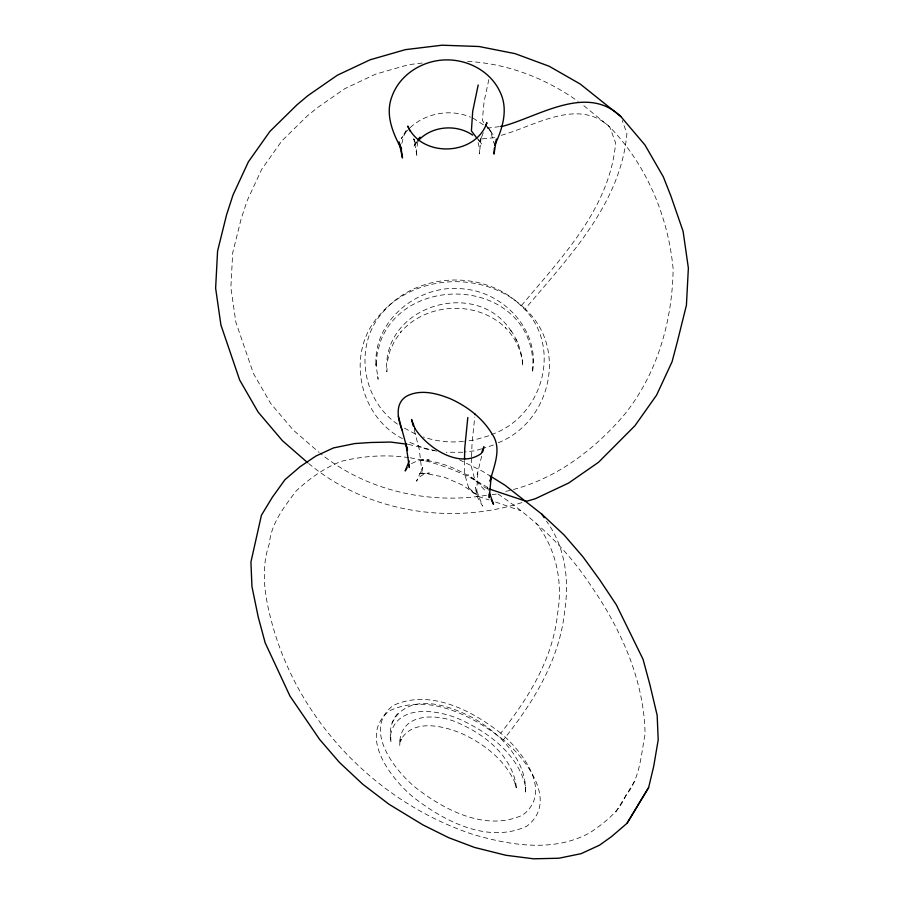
<?xml version="1.0" encoding="UTF-8"?>
<svg xmlns="http://www.w3.org/2000/svg" width="904" height="904" viewBox="0 0 904 904"><rect width="100%" height="100%" fill="white"/><g stroke="black" fill="none" stroke-linecap="round" stroke-linejoin="round"><path stroke-width="0.68" stroke-dasharray="4.52 3.39" d="M464.509 460.475L464.283 472.69L468.634 487.844L477.278 496.804L482.6 506.127L475.425 487.29L476.521 494.126L477.945 471.379L477.188 474.532L482.363 453.311M471.538 458.125L471.266 466.261L474.86 479.854L486.408 491.844M471.583 456.769L472.035 443.22L474.769 417.117M387.025 368.357L386.878 371.849C381.149 305.315 478.058 276.488 512.003 332.491M375.917 363.95C374.087 318.31 421.072 282.805 464.645 289.065C504.737 292.772 540.253 331.497 532.354 372.685L533.01 360.391L531.258 348.187L527.371 336.943C500.646 276.793 401.274 280.828 379.861 343.204L377.024 354.73L376.369 367.035L375.917 363.95L378.121 379.239L377.68 376.211M488.838 79.563L484.069 101.711L482.329 120.345L484.555 123.678M397.647 713.629C390.652 721.742 389.036 732.376 390.98 742.625L390.641 734.489L390.517 735.155C396.743 702.713 440.112 709.776 462.136 720.386C489.855 733.415 518.003 754.84 525.416 786.073L525.247 785.293L525.586 793.429C527.224 760.14 499.912 733.325 473.018 717.889C450.746 706.205 414.281 692.893 395.669 716.861M408.823 457.639C386.539 454.339 363.521 455.887 341.667 461.209C324.536 467.752 309.541 478.498 296.184 490.928C284.218 506.929 271.189 523.258 269.279 543.903C260.736 568.582 264.51 594.696 270.963 619.364C296.365 719.2 375.578 802.187 473.233 834.494C511.042 845.568 554.468 852.653 590.448 832.403C604.652 822.595 618.833 811.95 625.862 795.622C640.032 778.254 640.992 755.36 645.072 734.274C644.247 679.876 620.596 628.382 590.007 584.334C565.588 547.293 532.354 516.918 495.629 492.386M401.839 143.442L403.613 136.301L406.743 129.543L401.331 138.64C414.868 115.554 446.305 106.717 470.509 117.17M417.806 141.781L416.337 151.612L417.038 156.539L414.021 139.103L415.795 144.222L412.563 136.956M387.432 361.171L390.031 350.729L394.607 340.842L401.003 331.802L400.416 332.525C426.292 302.117 477.391 300.038 505.777 328.062L505.155 327.384C515.416 337.712 521.981 351.498 522.84 366.075C522.229 353.035 517.992 340.537 510.466 329.836M483.244 132.718L479.99 141.487L481.301 136.244L479.369 153.895L479.628 148.923L477.278 139.261M615.839 812.108L636.054 778.807M391.94 723.008L394.042 719.561M416.97 141.623L413.264 147.171L416.993 141.894M500.737 733.189C471.673 710.374 429.852 688.498 393.15 705.527C362.47 728.952 394.099 769.711 415.252 787.327C444.327 810.142 486.137 832.019 522.84 814.979C553.519 791.554 521.89 750.795 500.737 733.189C528.467 698.046 553.022 658.846 557.61 613.274C563.056 581.667 556.129 548.208 535.902 522.953M503.392 739.856C472.69 715.765 428.53 692.667 389.771 710.657C357.385 735.393 390.777 778.434 413.117 797.034C443.819 821.126 487.979 844.223 526.738 826.233C559.124 801.498 525.732 758.456 503.392 739.856C533.586 702.182 559.689 659.66 564.74 610.584C569.407 579.905 565.282 546.694 546.479 521.201M491.347 434.598C543.745 416.631 563.565 344.469 521.201 305.857C561.237 257.809 609.827 208.587 615.635 142.934L609.804 127.068L582.323 104.435M498.285 442.723C550.841 421.84 568.051 348.074 525.134 308.976C568.424 257.391 620.619 204.191 626.913 133.543L622.201 120.435M493.381 445.039L483.007 448.474M411.489 463.571L416.439 461.289L422.405 460.057L429.197 459.91L421.569 459.966C441.028 461.469 459.379 469.515 475.436 480.295M501.234 135.329C535.213 125.882 578.357 97.214 609.804 127.068C646.642 165.003 668.169 216.485 673.13 268.804C672.429 321.395 656.993 375.194 623.093 416.213C592.188 451.91 552.468 481.21 505.664 491.38M488.815 435.796L473.82 440.101L464.735 441.208M481.685 448.847L475.097 450.746L464.136 452.079M521.924 502.59C450.508 525.631 366.685 511.946 308.705 463.537M499.358 126.628L487.527 128.142L484.612 125.735M422.202 63.043L408.506 64.692L375.555 74.173L344.876 88.615L317.44 107.655L307.111 116.119L281.777 141.001L261.629 169.455L247.21 200.598L241.142 218.87L232.701 252.849L230.87 287.585L235.82 322.027L253.414 373.488L270.669 403.433L293.404 430.214L319.135 452.441M463.447 441.367C450.011 442.915 436.078 441.333 423.298 436.948M462.758 452.237L446.226 452.294M486.499 495.268C428.643 504.794 366.018 490.488 320.219 453.333M492.081 494.601L496.262 494.092M494.624 137.657L477.741 139.318L481.922 144.256L477.933 139.024M467.571 61.438C507.28 63.449 545.869 78.365 578.119 101.406M408.405 444.361L434.349 450.486M410.179 457.808C438.044 462.226 464.758 473.289 488.702 488.07M436.7 451.085L425.908 448.949L407.128 441.299M487.81 488.544L485.211 487.753L467.843 474.51M414.269 430.078L419.23 449.22L422.134 473.594L422.688 467.391L416.529 481.188C418.71 476.092 424.168 473.617 429.411 473.041L418.416 473.809L426.349 473.639L444.146 477.097L462.69 485.188L479.73 496.951L488.974 499.912M495.561 502.025L520.681 510.681M415.399 434.022L400.754 426.168M459.368 459.774L482.781 471.402L489.866 475.809M472.95 118.074L483.64 124.933M402.472 438.632C358.312 416.077 345.497 351.972 379.51 315.157C415.264 273.121 485.9 270.251 525.134 308.976M468.634 487.844L479.73 496.951M521.201 305.857C484.058 269.177 417.173 271.901 383.307 311.711C352.842 344.966 361.815 401.625 399.545 425.479M485.301 124.797L493.132 134.741L487.233 126.131L490.962 132.594L493.889 143.182M515.766 339.023L517.438 341.915M487.629 487.697L488.329 490.296M399.851 740.817L399.771 745.314L401.263 739.043L400.641 740.206C412.699 718.409 443.209 725.663 461.887 733.607C484.228 743.902 505.438 760.275 515.257 783.463L514.545 781.802L516.602 789.418C514.071 758.806 487.719 736.41 461.413 724.432C441.547 713.934 402.721 710.759 399.851 740.817"/><path stroke-width="1.36" d="M464.532 459.119L464.735 448.26L467.809 417.512M494.352 148.019L494.025 154.098L496.341 139.069M482.668 452L483.911 446.757L481.29 453.525C459.062 469.278 427.513 447.808 414.834 428.439L415.173 429.084L411.569 419.456L413.23 426.033M407.026 444.192L390.517 442.067L370.38 442.508L354.763 443.559L333.497 447.921L315.846 456.068L300.128 466.679L284.963 479.685L272.273 497.358L261.425 515.257L250.928 562.051L251.956 586.583L258.239 617.104L265.188 642.868L289.992 696.114L319.654 739.472L339.463 762.445L362.798 784.265L389.025 804.277L423.027 824.956L448.61 837.658L474.464 847.421L505.754 855.252L533.462 858.8L558.83 858.246L581.114 853.67L599.601 845.138L611.567 836.562L627.003 823.329L648.62 787.587L653.694 766.366L658.202 739.924L657.174 715.392L649.965 684.938L643.049 659.298L616.313 604.765L599.623 579.713L583.001 556.887L564.096 534.976L541.824 514.15L505.234 485.38L489.866 475.809M495.595 141.51L494.657 145.307C502.567 128.797 508.669 109.192 499.923 91.688C490.239 70.851 466.939 58.929 444.44 59.946C421.976 60.828 399.794 74.682 392.031 96.265C384.821 114.435 392.89 133.25 401.534 149.262L399.398 143.081M485.55 126.458L486.894 122.707C475.764 155.963 421.795 158.166 407.794 126.063L409.874 130.899M478.193 84.942L472.69 111.429L471.402 130.91L476.95 138.267M409.184 460.961L405.184 470.961L407.071 467.865M418.337 140.629L419.942 137.182L418.45 139.397M627.003 823.329L637.207 806.492M637.727 805.566L648.62 787.587M417.93 140.979C431.49 125.938 456.136 123.724 472.645 135.125M525.913 501.449L535.213 498.771L568.639 483.041L598.516 462.294L634.936 425.727L656.586 395.138L672.09 361.679L677.401 341.542L686.418 305.224L688.373 268.092L683.085 231.266L670.836 195.863L663.344 176.879L644.981 145.013L620.788 116.503L580.3 84.083L549.191 66.263L515.077 53.641L479.018 46.511L442.09 45.2L405.421 49.641L370.131 59.788L337.282 75.258L307.902 95.643L297.02 104.785L269.923 131.396L248.374 161.85L232.949 195.151L226.599 214.723L217.582 251.029L215.627 288.161L220.915 324.988L239.662 380.03L258.115 412.054L282.421 440.689L307.631 462.667M500.669 126.458L503.302 126.119C539.835 115.961 586.933 83.902 620.788 116.503M489.12 488.94L526.06 501.268M489.087 494.104L489.233 497.72L491.188 476.77L490.092 481.335C493.799 465.978 502.443 448.553 491.945 433.762C482.442 417.987 467.176 406.404 450.587 398.856C436.858 393.251 420.157 388.833 406.291 396.359C394.551 403.681 397.828 419.32 402.009 429.965M541.824 514.15L544.151 517.676M491.166 499.347L493.516 504.308L489.448 492.804M400.336 423.761L407.523 450.169L406.032 444.621L409.354 467.571L409.252 465.164M398.325 416.213L400.065 422.665M398.969 141.838L402.495 157.985L401.455 150.742M474.916 413.998L475.018 414.586"/></g></svg>
